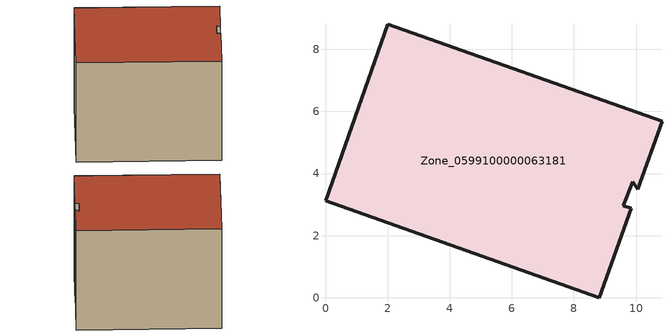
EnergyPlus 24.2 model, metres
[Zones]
Zone_0599100000063181
 floor ground (C_G): 0,3.13 2.01,8.81 10.83,5.69 10.06,3.5 9.89,3.74 9.59,2.96 9.84,2.89 8.82,0 z0.53
 wall outside (C_F): 2.01,8.81 0,3.13 8.82,0 9.84,2.89 9.59,2.96 9.89,3.74 10.06,3.5 10.83,5.69 2.01,8.81 z0.53:8.41
 roof outside (C_R): 9.59,2.96 9.89,3.74 10.06,3.5 10.83,5.69 2.01,8.81 0,3.13 8.82,0 9.84,2.89 z8.41
[BUILDING]
Pand.0599100000063181: North Axis=0; Terrain=City; Loads Convergence Tolerance Value=0.04; Temperature Convergence Tolerance Value=0.4; Solar Distribution=FullExterior; Maximum Number of Warmup Days=25; Minimum Number of Warmup Days=1
[Site:Location]
Rotterdam.The.Hague.AP_ZH_NLD Design_Conditions: Latitude=51.96; Longitude=4.45; Time Zone=1; Elevation=-4.5
[SITE:GROUNDTEMPERATURE:BUILDINGSURFACE]
18, 18, 18, 18, 18, 18, 18, 18, 18, 18, 18, 18
[MATERIAL] Thermal Absorptance=0.9; Solar Absorptance=0.7; Visible Absorptance=0.7
Name | Roughness | Thickness | Conductivity | Density | Specific Heat
G.TC.1965-1974 | MediumSmooth | 0.15 | 0.882353 | 540 | 1210
F.TC.1965-1974 | Rough | 0.3 | 0.697674 | 1920 | 840
R.TC.1965-1974 | MediumRough | 0.2 | 0.232558 | 1500 | 1000
[CONSTRUCTION]
C_G: G.TC.1965-1974
C_F: F.TC.1965-1974
C_R: R.TC.1965-1974
[ZONE]
Zone_0599100000063181: Type=1; Multiplier=1; Ceiling Height=Autocalculate; Volume=Autocalculate; Floor Area=autocalculate; Part of Total Floor Area=Yes
[ZONEINFILTRATION:DESIGNFLOWRATE]
Infil_Zone_0599100000063181: Zone or ZoneList or Space or SpaceList=Zone_0599100000063181; Schedule=AlwaysOn; Design Flow Rate Calculation Method=Flow/Area; Flow Rate per Floor Area=0.003; Constant Term Coefficient=1; Temperature Term Coefficient=0; Velocity Term Coefficient=0; Velocity Squared Term Coefficient=0
[HVACTEMPLATE:ZONE:IDEALLOADSAIRSYSTEM]
Zone_0599100000063181: Maximum Heating Supply Air Temperature=50; Minimum Cooling Supply Air Temperature=13; Maximum Heating Supply Air Humidity Ratio=0.0156; Minimum Cooling Supply Air Humidity Ratio=0.0077; Heating Limit=NoLimit; Cooling Limit=NoLimit; Dehumidification Control Type=ConstantSensibleHeatRatio; Cooling Sensible Heat Ratio=0.7; Dehumidification Setpoint=60; Humidification Control Type=None; Humidification Setpoint=30; Outdoor Air Method=None; Outdoor Air Flow Rate per Person=0.00944; Outdoor Air Flow Rate per Zone Floor Area=0; Outdoor Air Flow Rate per Zone=0; Demand Controlled Ventilation Type=None; Outdoor Air Economizer Type=NoEconomizer; Heat Recovery Type=None; Sensible Heat Recovery Effectiveness=0.7; Latent Heat Recovery Effectiveness=0.65
[ZONECONTROL:THERMOSTAT]
ThermostatControl_Zone_0599100000063181: Zone or ZoneList=Zone_0599100000063181; Control Type Schedule=DualSetpointControlType; Control 1=Thermostat_Zone_0599100000063181; Temperature Difference Between Cutout And Setpoint=0
[THERMOSTATSETPOINT:DUALSETPOINT]
Thermostat_Zone_0599100000063181: Heating Setpoint Temperature Schedule=HeatingSetpoint_Zone_0599100000063181; Cooling Setpoint Temperature Schedule=CoolingSetpoint_Zone_0599100000063181
[SCHEDULE:COMPACT]
HeatingSetpoint_Zone_0599100000063181: Through: 12/31, For: AllDays, Until: 24:00, 21
CoolingSetpoint_Zone_0599100000063181: Through: 12/31, For: AllDays, Until: 24:00, 24
DualSetpointControlType: Through: 12/31, For: AllDays, Until: 24:00, 4
AlwaysOn: Through: 12/31, For: AllDays, Until: 24:00, 1
